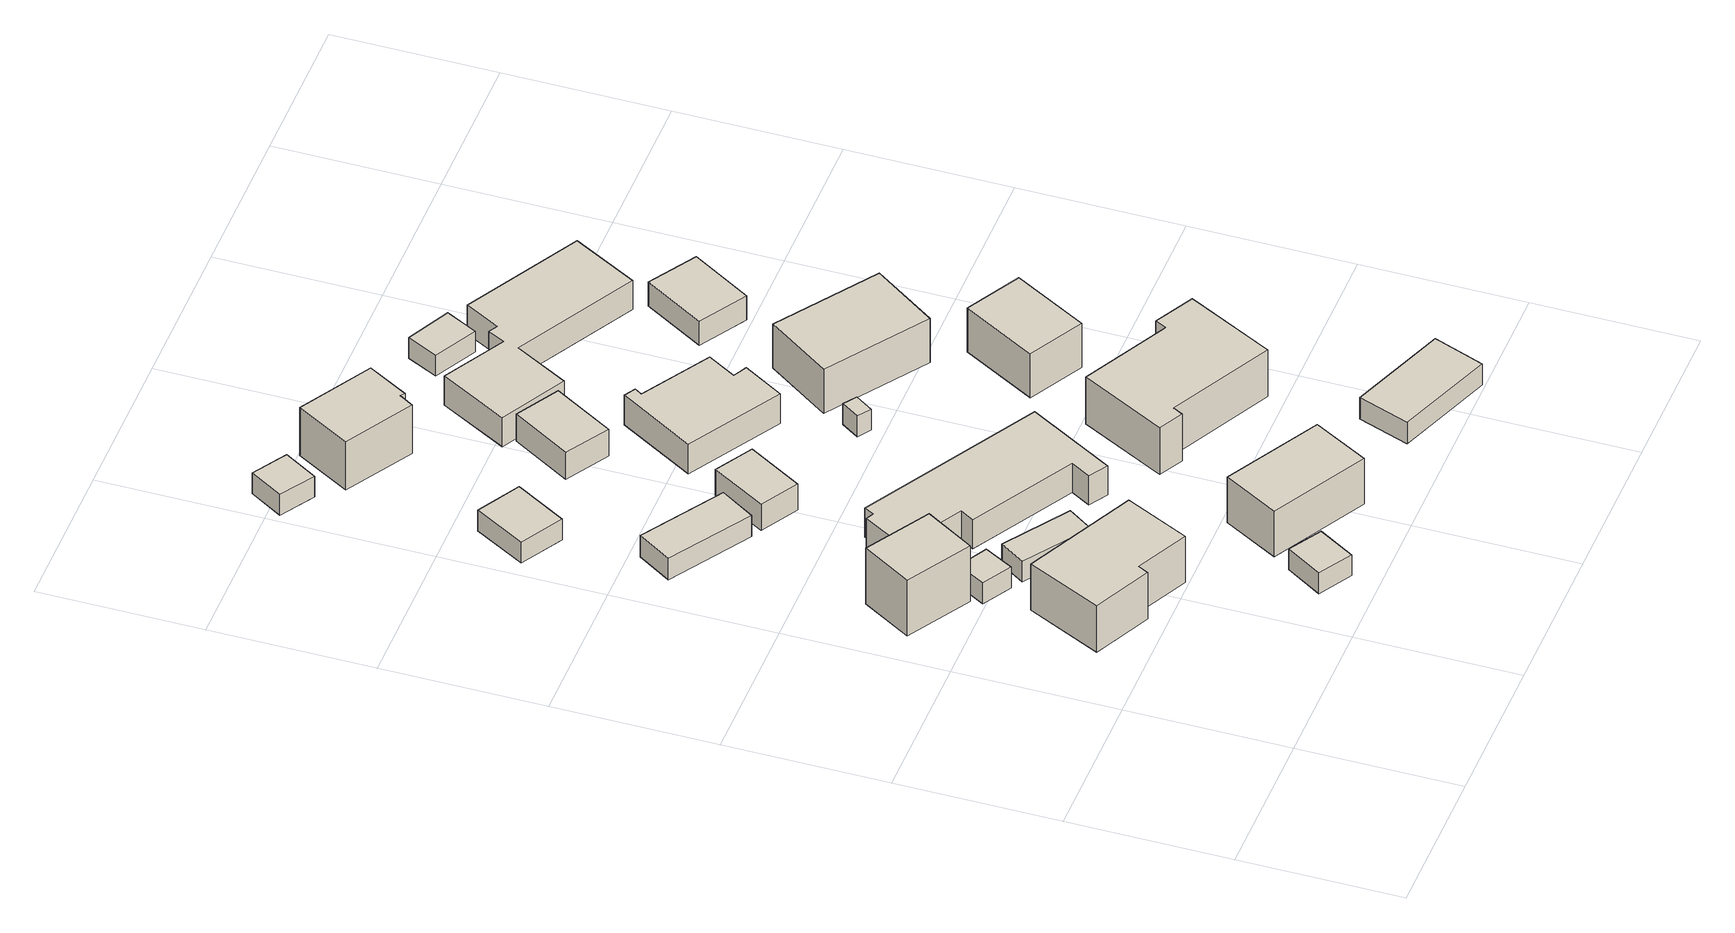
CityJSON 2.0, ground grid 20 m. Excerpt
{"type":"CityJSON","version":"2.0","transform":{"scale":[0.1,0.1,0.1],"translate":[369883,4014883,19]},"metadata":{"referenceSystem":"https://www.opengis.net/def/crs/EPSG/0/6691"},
"CityObjects":{
"building1":{"type":"Building","attributes":{"枝番":1,"利根川水系渡良瀬川洪水浸水想定区域（計画規模）.規模":"L1","利根川水系渡良瀬川洪水浸水想定区域（計画規模）.浸水ランク":"3","利根川水系渡良瀬川洪水浸水想定区域（計画規模）.浸水深":3.63,"利根川水系渡良瀬川洪水浸水想定区域（計画規模）.継続時間":9.3,"利根川水系渡良瀬川洪水浸水想定区域（想定最大規模）.規模":"L2","利根川水系渡良瀬川洪水浸水想定区域（想定最大規模）.浸水ランク":"3","利根川水系渡良瀬川洪水浸水想定区域（想定最大規模）.浸水深":4.09,"利根川水系渡良瀬川洪水浸水想定区域（想定最大規模）.継続時間":24.4,"利根川水系矢場川洪水浸水想定区域（想定最大規模）.規模":"L2","利根川水系矢場川洪水浸水想定区域（想定最大規模）.浸水ランク":"2","利根川水系矢場川洪水浸水想定区域（想定最大規模）.浸水深":0.78,"利根川水系矢場川洪水浸水想定区域（想定最大規模）.継続時間":10.2,"利根川水系多々良川洪水浸水想定区域（計画規模）.規模":"L1","利根川水系多々良川洪水浸水想定区域（計画規模）.浸水ランク":"1","利根川水系多々良川洪水浸水想定区域（計画規模）.浸水深":0.12,"利根川水系多々良川洪水浸水想定区域（想定最大規模）.規模":"L2","利根川水系多々良川洪水浸水想定区域（想定最大規模）.浸水ランク":"2","利根川水系多々良川洪水浸水想定区域（想定最大規模）.浸水深":0.58,"利根川水系多々良川洪水浸水想定区域（想定最大規模）.継続時間":5.9,"利根川水系利根川洪水浸水想定区域（想定最大規模）.規模":"L2","利根川水系利根川洪水浸水想定区域（想定最大規模）.浸水ランク":"2","利根川水系利根川洪水浸水想定区域（想定最大規模）.浸水深":1.44,"usage":"411","measuredHeight":9.1,"BuildingDetails.prefecture":"10","BuildingDetails.city":"10207","BuildingDetails.surveyYear":2016},"geometry":[{"type":"Solid","lod":"1","boundaries":[[[[0,1,2,3]],[[2,4,5,3]],[[1,6,4,2]],[[0,7,6,1]],[[3,5,7,0]],[[4,6,7,5]]]]}]},
"building2":{"type":"Building","attributes":{"枝番":1,"利根川水系渡良瀬川洪水浸水想定区域（計画規模）.規模":"L1","利根川水系渡良瀬川洪水浸水想定区域（計画規模）.浸水ランク":"3","利根川水系渡良瀬川洪水浸水想定区域（計画規模）.浸水深":3.08,"利根川水系渡良瀬川洪水浸水想定区域（計画規模）.継続時間":9.1,"利根川水系渡良瀬川洪水浸水想定区域（想定最大規模）.規模":"L2","利根川水系渡良瀬川洪水浸水想定区域（想定最大規模）.浸水ランク":"3","利根川水系渡良瀬川洪水浸水想定区域（想定最大規模）.浸水深":3.62,"利根川水系渡良瀬川洪水浸水想定区域（想定最大規模）.継続時間":23.1,"利根川水系矢場川洪水浸水想定区域（想定最大規模）.規模":"L2","利根川水系矢場川洪水浸水想定区域（想定最大規模）.浸水ランク":"1","利根川水系矢場川洪水浸水想定区域（想定最大規模）.浸水深":0.48,"利根川水系矢場川洪水浸水想定区域（想定最大規模）.継続時間":9,"利根川水系多々良川洪水浸水想定区域（計画規模）.規模":"L1","利根川水系多々良川洪水浸水想定区域（計画規模）.浸水ランク":"1","利根川水系多々良川洪水浸水想定区域（計画規模）.浸水深":0.02,"利根川水系多々良川洪水浸水想定区域（想定最大規模）.規模":"L2","利根川水系多々良川洪水浸水想定区域（想定最大規模）.浸水ランク":"1","利根川水系多々良川洪水浸水想定区域（想定最大規模）.浸水深":0.28,"利根川水系多々良川洪水浸水想定区域（想定最大規模）.継続時間":3.7,"利根川水系利根川洪水浸水想定区域（想定最大規模）.規模":"L2","利根川水系利根川洪水浸水想定区域（想定最大規模）.浸水ランク":"2","利根川水系利根川洪水浸水想定区域（想定最大規模）.浸水深":1.14,"usage":"411","measuredHeight":10,"BuildingDetails.prefecture":"10","BuildingDetails.city":"10207","BuildingDetails.surveyYear":2016},"geometry":[{"type":"Solid","lod":"1","boundaries":[[[[8,9,10,11,12,13]],[[12,14,15,13]],[[11,16,14,12]],[[10,17,16,11]],[[9,18,17,10]],[[8,19,18,9]],[[13,15,19,8]],[[14,16,17,18,19,15]]]]}]},
"building3":{"type":"Building","attributes":{"枝番":1,"利根川水系渡良瀬川洪水浸水想定区域（計画規模）.規模":"L1","利根川水系渡良瀬川洪水浸水想定区域（計画規模）.浸水ランク":"3","利根川水系渡良瀬川洪水浸水想定区域（計画規模）.浸水深":3.3,"利根川水系渡良瀬川洪水浸水想定区域（計画規模）.継続時間":9.3,"利根川水系渡良瀬川洪水浸水想定区域（想定最大規模）.規模":"L2","利根川水系渡良瀬川洪水浸水想定区域（想定最大規模）.浸水ランク":"3","利根川水系渡良瀬川洪水浸水想定区域（想定最大規模）.浸水深":3.8,"利根川水系渡良瀬川洪水浸水想定区域（想定最大規模）.継続時間":24.4,"利根川水系矢場川洪水浸水想定区域（想定最大規模）.規模":"L2","利根川水系矢場川洪水浸水想定区域（想定最大規模）.浸水ランク":"2","利根川水系矢場川洪水浸水想定区域（想定最大規模）.浸水深":0.57,"利根川水系矢場川洪水浸水想定区域（想定最大規模）.継続時間":10.2,"利根川水系多々良川洪水浸水想定区域（計画規模）.規模":"L1","利根川水系多々良川洪水浸水想定区域（計画規模）.浸水ランク":"1","利根川水系多々良川洪水浸水想定区域（計画規模）.浸水深":0.22,"利根川水系多々良川洪水浸水想定区域（想定最大規模）.規模":"L2","利根川水系多々良川洪水浸水想定区域（想定最大規模）.浸水ランク":"1","利根川水系多々良川洪水浸水想定区域（想定最大規模）.浸水深":0.39,"利根川水系多々良川洪水浸水想定区域（想定最大規模）.継続時間":5.9,"利根川水系利根川洪水浸水想定区域（想定最大規模）.規模":"L2","利根川水系利根川洪水浸水想定区域（想定最大規模）.浸水ランク":"2","利根川水系利根川洪水浸水想定区域（想定最大規模）.浸水深":1.34,"usage":"411","BuildingDetails.prefecture":"10","BuildingDetails.city":"10207","BuildingDetails.surveyYear":2016},"geometry":[{"type":"Solid","lod":"1","boundaries":[[[[20,21,22,23]],[[22,24,25,23]],[[21,26,24,22]],[[20,27,26,21]],[[23,25,27,20]],[[24,26,27,25]]]]}]},
"building4":{"type":"Building","attributes":{"枝番":1,"利根川水系渡良瀬川洪水浸水想定区域（計画規模）.規模":"L1","利根川水系渡良瀬川洪水浸水想定区域（計画規模）.浸水ランク":"2","利根川水系渡良瀬川洪水浸水想定区域（計画規模）.浸水深":2.44,"利根川水系渡良瀬川洪水浸水想定区域（計画規模）.継続時間":10,"利根川水系渡良瀬川洪水浸水想定区域（想定最大規模）.規模":"L2","利根川水系渡良瀬川洪水浸水想定区域（想定最大規模）.浸水ランク":"3","利根川水系渡良瀬川洪水浸水想定区域（想定最大規模）.浸水深":3.42,"利根川水系渡良瀬川洪水浸水想定区域（想定最大規模）.継続時間":28.4,"利根川水系矢場川洪水浸水想定区域（想定最大規模）.規模":"L2","利根川水系矢場川洪水浸水想定区域（想定最大規模）.浸水ランク":"2","利根川水系矢場川洪水浸水想定区域（想定最大規模）.浸水深":0.88,"利根川水系矢場川洪水浸水想定区域（想定最大規模）.継続時間":12.5,"利根川水系多々良川洪水浸水想定区域（計画規模）.規模":"L1","利根川水系多々良川洪水浸水想定区域（計画規模）.浸水ランク":"1","利根川水系多々良川洪水浸水想定区域（計画規模）.浸水深":0.22,"利根川水系多々良川洪水浸水想定区域（想定最大規模）.規模":"L2","利根川水系多々良川洪水浸水想定区域（想定最大規模）.浸水ランク":"2","利根川水系多々良川洪水浸水想定区域（想定最大規模）.浸水深":0.69,"利根川水系多々良川洪水浸水想定区域（想定最大規模）.継続時間":9.5,"利根川水系利根川洪水浸水想定区域（想定最大規模）.規模":"L2","利根川水系利根川洪水浸水想定区域（想定最大規模）.浸水ランク":"2","利根川水系利根川洪水浸水想定区域（想定最大規模）.浸水深":1.54,"measuredHeight":3.1,"BuildingDetails.prefecture":"10","BuildingDetails.city":"10207"},"geometry":[{"type":"Solid","lod":"1","boundaries":[[[[28,29,30,31]],[[30,32,33,31]],[[29,34,32,30]],[[28,35,34,29]],[[31,33,35,28]],[[32,34,35,33]]]]}]},
"building5":{"type":"Building","attributes":{"枝番":1,"利根川水系渡良瀬川洪水浸水想定区域（計画規模）.規模":"L1","利根川水系渡良瀬川洪水浸水想定区域（計画規模）.浸水ランク":"3","利根川水系渡良瀬川洪水浸水想定区域（計画規模）.浸水深":3.54,"利根川水系渡良瀬川洪水浸水想定区域（計画規模）.継続時間":10.1,"利根川水系渡良瀬川洪水浸水想定区域（想定最大規模）.規模":"L2","利根川水系渡良瀬川洪水浸水想定区域（想定最大規模）.浸水ランク":"3","利根川水系渡良瀬川洪水浸水想定区域（想定最大規模）.浸水深":4.05,"利根川水系渡良瀬川洪水浸水想定区域（想定最大規模）.継続時間":28.6,"利根川水系矢場川洪水浸水想定区域（想定最大規模）.規模":"L2","利根川水系矢場川洪水浸水想定区域（想定最大規模）.浸水ランク":"2","利根川水系矢場川洪水浸水想定区域（想定最大規模）.浸水深":0.88,"利根川水系矢場川洪水浸水想定区域（想定最大規模）.継続時間":12.7,"利根川水系多々良川洪水浸水想定区域（計画規模）.規模":"L1","利根川水系多々良川洪水浸水想定区域（計画規模）.浸水ランク":"1","利根川水系多々良川洪水浸水想定区域（計画規模）.浸水深":0.22,"利根川水系多々良川洪水浸水想定区域（想定最大規模）.規模":"L2","利根川水系多々良川洪水浸水想定区域（想定最大規模）.浸水ランク":"2","利根川水系多々良川洪水浸水想定区域（想定最大規模）.浸水深":0.69,"利根川水系多々良川洪水浸水想定区域（想定最大規模）.継続時間":9.7,"利根川水系利根川洪水浸水想定区域（想定最大規模）.規模":"L2","利根川水系利根川洪水浸水想定区域（想定最大規模）.浸水ランク":"2","利根川水系利根川洪水浸水想定区域（想定最大規模）.浸水深":1.54,"usage":"411","BuildingDetails.prefecture":"10","BuildingDetails.city":"10207","BuildingDetails.surveyYear":2016},"geometry":[{"type":"Solid","lod":"1","boundaries":[[[[36,37,38,39]],[[38,40,41,39]],[[37,42,40,38]],[[36,43,42,37]],[[39,41,43,36]],[[40,42,43,41]]]]}]},
"building6":{"type":"Building","attributes":{"枝番":1,"利根川水系渡良瀬川洪水浸水想定区域（計画規模）.規模":"L1","利根川水系渡良瀬川洪水浸水想定区域（計画規模）.浸水ランク":"3","利根川水系渡良瀬川洪水浸水想定区域（計画規模）.浸水深":4.37,"利根川水系渡良瀬川洪水浸水想定区域（計画規模）.継続時間":9.3,"利根川水系渡良瀬川洪水浸水想定区域（想定最大規模）.規模":"L2","利根川水系渡良瀬川洪水浸水想定区域（想定最大規模）.浸水ランク":"3","利根川水系渡良瀬川洪水浸水想定区域（想定最大規模）.浸水深":4.75,"利根川水系渡良瀬川洪水浸水想定区域（想定最大規模）.継続時間":24.4,"利根川水系矢場川洪水浸水想定区域（想定最大規模）.規模":"L2","利根川水系矢場川洪水浸水想定区域（想定最大規模）.浸水ランク":"2","利根川水系矢場川洪水浸水想定区域（想定最大規模）.浸水深":1.17,"利根川水系矢場川洪水浸水想定区域（想定最大規模）.継続時間":10.2,"利根川水系多々良川洪水浸水想定区域（計画規模）.規模":"L1","利根川水系多々良川洪水浸水想定区域（計画規模）.浸水ランク":"2","利根川水系多々良川洪水浸水想定区域（計画規模）.浸水深":0.52,"利根川水系多々良川洪水浸水想定区域（想定最大規模）.規模":"L2","利根川水系多々良川洪水浸水想定区域（想定最大規模）.浸水ランク":"2","利根川水系多々良川洪水浸水想定区域（想定最大規模）.浸水深":0.99,"利根川水系多々良川洪水浸水想定区域（想定最大規模）.継続時間":5.9,"利根川水系利根川洪水浸水想定区域（想定最大規模）.規模":"L2","利根川水系利根川洪水浸水想定区域（想定最大規模）.浸水ランク":"2","利根川水系利根川洪水浸水想定区域（想定最大規模）.浸水深":1.64,"usage":"411","measuredHeight":3.4,"BuildingDetails.prefecture":"10","BuildingDetails.city":"10207","BuildingDetails.surveyYear":2016},"geometry":[{"type":"Solid","lod":"1","boundaries":[[[[44,45,46,47]],[[46,48,49,47]],[[45,50,48,46]],[[44,51,50,45]],[[47,49,51,44]],[[48,50,51,49]]]]}]},
"building7":{"type":"Building","attributes":{"枝番":1,"利根川水系渡良瀬川洪水浸水想定区域（計画規模）.規模":"L1","利根川水系渡良瀬川洪水浸水想定区域（計画規模）.浸水ランク":"3","利根川水系渡良瀬川洪水浸水想定区域（計画規模）.浸水深":4.63,"利根川水系渡良瀬川洪水浸水想定区域（計画規模）.継続時間":10.3,"利根川水系渡良瀬川洪水浸水想定区域（想定最大規模）.規模":"L2","利根川水系渡良瀬川洪水浸水想定区域（想定最大規模）.浸水ランク":"3","利根川水系渡良瀬川洪水浸水想定区域（想定最大規模）.浸水深":4.94,"利根川水系渡良瀬川洪水浸水想定区域（想定最大規模）.継続時間":29.2,"利根川水系矢場川洪水浸水想定区域（想定最大規模）.規模":"L2","利根川水系矢場川洪水浸水想定区域（想定最大規模）.浸水ランク":"2","利根川水系矢場川洪水浸水想定区域（想定最大規模）.浸水深":1.08,"利根川水系矢場川洪水浸水想定区域（想定最大規模）.継続時間":13,"利根川水系多々良川洪水浸水想定区域（計画規模）.規模":"L1","利根川水系多々良川洪水浸水想定区域（計画規模）.浸水ランク":"1","利根川水系多々良川洪水浸水想定区域（計画規模）.浸水深":0.42,"利根川水系多々良川洪水浸水想定区域（想定最大規模）.規模":"L2","利根川水系多々良川洪水浸水想定区域（想定最大規模）.浸水ランク":"2","利根川水系多々良川洪水浸水想定区域（想定最大規模）.浸水深":0.89,"利根川水系多々良川洪水浸水想定区域（想定最大規模）.継続時間":10.2,"利根川水系利根川洪水浸水想定区域（想定最大規模）.規模":"L2","利根川水系利根川洪水浸水想定区域（想定最大規模）.浸水ランク":"2","利根川水系利根川洪水浸水想定区域（想定最大規模）.浸水深":1.54,"usage":"411","measuredHeight":3.4,"BuildingDetails.prefecture":"10","BuildingDetails.city":"10207","BuildingDetails.surveyYear":2016},"geometry":[{"type":"Solid","lod":"1","boundaries":[[[[52,53,54,55]],[[54,56,57,55]],[[53,58,56,54]],[[52,59,58,53]],[[55,57,59,52]],[[56,58,59,57]]]]}]},
"building8":{"type":"Building","attributes":{"枝番":1,"利根川水系渡良瀬川洪水浸水想定区域（計画規模）.規模":"L1","利根川水系渡良瀬川洪水浸水想定区域（計画規模）.浸水ランク":"3","利根川水系渡良瀬川洪水浸水想定区域（計画規模）.浸水深":3.23,"利根川水系渡良瀬川洪水浸水想定区域（計画規模）.継続時間":9.7,"利根川水系渡良瀬川洪水浸水想定区域（想定最大規模）.規模":"L2","利根川水系渡良瀬川洪水浸水想定区域（想定最大規模）.浸水ランク":"3","利根川水系渡良瀬川洪水浸水想定区域（想定最大規模）.浸水深":3.79,"利根川水系渡良瀬川洪水浸水想定区域（想定最大規模）.継続時間":26.9,"利根川水系矢場川洪水浸水想定区域（想定最大規模）.規模":"L2","利根川水系矢場川洪水浸水想定区域（想定最大規模）.継続時間":11.6,"利根川水系多々良川洪水浸水想定区域（計画規模）.規模":"L1","利根川水系多々良川洪水浸水想定区域（想定最大規模）.規模":"L2","利根川水系多々良川洪水浸水想定区域（想定最大規模）.継続時間":8.1,"利根川水系利根川洪水浸水想定区域（想定最大規模）.規模":"L2","利根川水系利根川洪水浸水想定区域（想定最大規模）.浸水ランク":"2","利根川水系利根川洪水浸水想定区域（想定最大規模）.浸水深":1.14,"BuildingDetails.prefecture":"10","BuildingDetails.city":"10207"},"geometry":[{"type":"Solid","lod":"1","boundaries":[[[[60,61,62,63]],[[62,64,65,63]],[[61,66,64,62]],[[60,67,66,61]],[[63,65,67,60]],[[64,66,67,65]]]]}]},
"building9":{"type":"Building","attributes":{"枝番":1,"利根川水系渡良瀬川洪水浸水想定区域（計画規模）.規模":"L1","利根川水系渡良瀬川洪水浸水想定区域（計画規模）.浸水ランク":"3","利根川水系渡良瀬川洪水浸水想定区域（計画規模）.浸水深":4,"利根川水系渡良瀬川洪水浸水想定区域（計画規模）.継続時間":10.1,"利根川水系渡良瀬川洪水浸水想定区域（想定最大規模）.規模":"L2","利根川水系渡良瀬川洪水浸水想定区域（想定最大規模）.浸水ランク":"3","利根川水系渡良瀬川洪水浸水想定区域（想定最大規模）.浸水深":4.45,"利根川水系渡良瀬川洪水浸水想定区域（想定最大規模）.継続時間":28.6,"利根川水系矢場川洪水浸水想定区域（想定最大規模）.規模":"L2","利根川水系矢場川洪水浸水想定区域（想定最大規模）.浸水ランク":"2","利根川水系矢場川洪水浸水想定区域（想定最大規模）.浸水深":1.08,"利根川水系矢場川洪水浸水想定区域（想定最大規模）.継続時間":12.7,"利根川水系多々良川洪水浸水想定区域（計画規模）.規模":"L1","利根川水系多々良川洪水浸水想定区域（計画規模）.浸水ランク":"1","利根川水系多々良川洪水浸水想定区域（計画規模）.浸水深":0.42,"利根川水系多々良川洪水浸水想定区域（想定最大規模）.規模":"L2","利根川水系多々良川洪水浸水想定区域（想定最大規模）.浸水ランク":"2","利根川水系多々良川洪水浸水想定区域（想定最大規模）.浸水深":0.89,"利根川水系多々良川洪水浸水想定区域（想定最大規模）.継続時間":9.7,"利根川水系利根川洪水浸水想定区域（想定最大規模）.規模":"L2","利根川水系利根川洪水浸水想定区域（想定最大規模）.浸水ランク":"2","利根川水系利根川洪水浸水想定区域（想定最大規模）.浸水深":1.74,"usage":"411","measuredHeight":7.4,"BuildingDetails.prefecture":"10","BuildingDetails.city":"10207","BuildingDetails.surveyYear":2016},"geometry":[{"type":"Solid","lod":"1","boundaries":[[[[68,69,70,71,72,73,74,75,76,77]],[[76,78,79,77]],[[75,80,78,76]],[[74,81,80,75]],[[73,82,81,74]],[[72,83,82,73]],[[71,84,83,72]],[[70,85,84,71]],[[69,86,85,70]],[[68,87,86,69]],[[77,79,87,68]],[[78,80,81,82,83,84,85,86,87,79]]]]}]},
"building10":{"type":"Building","attributes":{"枝番":1,"利根川水系渡良瀬川洪水浸水想定区域（計画規模）.規模":"L1","利根川水系渡良瀬川洪水浸水想定区域（計画規模）.浸水ランク":"3","利根川水系渡良瀬川洪水浸水想定区域（計画規模）.浸水深":4,"利根川水系渡良瀬川洪水浸水想定区域（計画規模）.継続時間":10.1,"利根川水系渡良瀬川洪水浸水想定区域（想定最大規模）.規模":"L2","利根川水系渡良瀬川洪水浸水想定区域（想定最大規模）.浸水ランク":"3","利根川水系渡良瀬川洪水浸水想定区域（想定最大規模）.浸水深":4.42,"利根川水系渡良瀬川洪水浸水想定区域（想定最大規模）.継続時間":28.6,"利根川水系矢場川洪水浸水想定区域（想定最大規模）.規模":"L2","利根川水系矢場川洪水浸水想定区域（想定最大規模）.浸水ランク":"2","利根川水系矢場川洪水浸水想定区域（想定最大規模）.浸水深":0.98,"利根川水系矢場川洪水浸水想定区域（想定最大規模）.継続時間":12.7,"利根川水系多々良川洪水浸水想定区域（計画規模）.規模":"L1","利根川水系多々良川洪水浸水想定区域（計画規模）.浸水ランク":"1","利根川水系多々良川洪水浸水想定区域（計画規模）.浸水深":0.32,"利根川水系多々良川洪水浸水想定区域（想定最大規模）.規模":"L2","利根川水系多々良川洪水浸水想定区域（想定最大規模）.浸水ランク":"2","利根川水系多々良川洪水浸水想定区域（想定最大規模）.浸水深":0.79,"利根川水系多々良川洪水浸水想定区域（想定最大規模）.継続時間":9.7,"利根川水系利根川洪水浸水想定区域（想定最大規模）.規模":"L2","利根川水系利根川洪水浸水想定区域（想定最大規模）.浸水ランク":"2","利根川水系利根川洪水浸水想定区域（想定最大規模）.浸水深":1.44,"usage":"411","measuredHeight":3.9,"BuildingDetails.prefecture":"10","BuildingDetails.city":"10207","BuildingDetails.surveyYear":2016},"geometry":[{"type":"Solid","lod":"1","boundaries":[[[[88,89,90,91]],[[90,92,93,91]],[[89,94,92,90]],[[88,95,94,89]],[[91,93,95,88]],[[92,94,95,93]]]]}]},
"building11":{"type":"Building","attributes":{"枝番":1,"利根川水系渡良瀬川洪水浸水想定区域（計画規模）.規模":"L1","利根川水系渡良瀬川洪水浸水想定区域（計画規模）.浸水ランク":"2","利根川水系渡良瀬川洪水浸水想定区域（計画規模）.浸水深":2.33,"利根川水系渡良瀬川洪水浸水想定区域（計画規模）.継続時間":9.1,"利根川水系渡良瀬川洪水浸水想定区域（想定最大規模）.規模":"L2","利根川水系渡良瀬川洪水浸水想定区域（想定最大規模）.浸水ランク":"3","利根川水系渡良瀬川洪水浸水想定区域（想定最大規模）.浸水深":3.31,"利根川水系渡良瀬川洪水浸水想定区域（想定最大規模）.継続時間":23.1,"利根川水系矢場川洪水浸水想定区域（想定最大規模）.規模":"L2","利根川水系矢場川洪水浸水想定区域（想定最大規模）.浸水ランク":"2","利根川水系矢場川洪水浸水想定区域（想定最大規模）.浸水深":0.78,"利根川水系矢場川洪水浸水想定区域（想定最大規模）.継続時間":9,"利根川水系多々良川洪水浸水想定区域（計画規模）.規模":"L1","利根川水系多々良川洪水浸水想定区域（計画規模）.浸水ランク":"1","利根川水系多々良川洪水浸水想定区域（計画規模）.浸水深":0.12,"利根川水系多々良川洪水浸水想定区域（想定最大規模）.規模":"L2","利根川水系多々良川洪水浸水想定区域（想定最大規模）.浸水ランク":"2","利根川水系多々良川洪水浸水想定区域（想定最大規模）.浸水深":0.58,"利根川水系多々良川洪水浸水想定区域（想定最大規模）.継続時間":3.7,"利根川水系利根川洪水浸水想定区域（想定最大規模）.規模":"L2","利根川水系利根川洪水浸水想定区域（想定最大規模）.浸水ランク":"2","利根川水系利根川洪水浸水想定区域（想定最大規模）.浸水深":1.24,"usage":"411","measuredHeight":7.9,"BuildingDetails.prefecture":"10","BuildingDetails.city":"10207","BuildingDetails.surveyYear":2016},"geometry":[{"type":"Solid","lod":"1","boundaries":[[[[96,97,98,99]],[[98,100,101,99]],[[97,102,100,98]],[[96,103,102,97]],[[99,101,103,96]],[[100,102,103,101]]]]}]},
"building12":{"type":"Building","attributes":{"枝番":1,"利根川水系渡良瀬川洪水浸水想定区域（計画規模）.規模":"L1","利根川水系渡良瀬川洪水浸水想定区域（計画規模）.浸水ランク":"3","利根川水系渡良瀬川洪水浸水想定区域（計画規模）.浸水深":4.67,"利根川水系渡良瀬川洪水浸水想定区域（計画規模）.継続時間":9.7,"利根川水系渡良瀬川洪水浸水想定区域（想定最大規模）.規模":"L2","利根川水系渡良瀬川洪水浸水想定区域（想定最大規模）.浸水ランク":"3","利根川水系渡良瀬川洪水浸水想定区域（想定最大規模）.浸水深":4.92,"利根川水系渡良瀬川洪水浸水想定区域（想定最大規模）.継続時間":26.9,"利根川水系矢場川洪水浸水想定区域（想定最大規模）.規模":"L2","利根川水系矢場川洪水浸水想定区域（想定最大規模）.浸水ランク":"2","利根川水系矢場川洪水浸水想定区域（想定最大規模）.浸水深":0.78,"利根川水系矢場川洪水浸水想定区域（想定最大規模）.継続時間":11.6,"利根川水系多々良川洪水浸水想定区域（計画規模）.規模":"L1","利根川水系多々良川洪水浸水想定区域（計画規模）.浸水ランク":"1","利根川水系多々良川洪水浸水想定区域（計画規模）.浸水深":0.12,"利根川水系多々良川洪水浸水想定区域（想定最大規模）.規模":"L2","利根川水系多々良川洪水浸水想定区域（想定最大規模）.浸水ランク":"2","利根川水系多々良川洪水浸水想定区域（想定最大規模）.浸水深":0.58,"利根川水系多々良川洪水浸水想定区域（想定最大規模）.継続時間":8.1,"利根川水系利根川洪水浸水想定区域（想定最大規模）.規模":"L2","利根川水系利根川洪水浸水想定区域（想定最大規模）.浸水ランク":"2","利根川水系利根川洪水浸水想定区域（想定最大規模）.浸水深":1.24,"usage":"411","measuredHeight":8.6,"BuildingDetails.prefecture":"10","BuildingDetails.city":"10207","BuildingDetails.surveyYear":2016},"geometry":[{"type":"Solid","lod":"1","boundaries":[[[[104,105,106,107,108,109]],[[108,110,111,109]],[[107,112,110,108]],[[106,113,112,107]],[[105,114,113,106]],[[104,115,114,105]],[[109,111,115,104]],[[110,112,113,114,115,111]]]]}]},
"building13":{"type":"Building","attributes":{"枝番":1,"利根川水系渡良瀬川洪水浸水想定区域（計画規模）.規模":"L1","利根川水系渡良瀬川洪水浸水想定区域（計画規模）.浸水ランク":"3","利根川水系渡良瀬川洪水浸水想定区域（計画規模）.浸水深":4.3,"利根川水系渡良瀬川洪水浸水想定区域（計画規模）.継続時間":9.7,"利根川水系渡良瀬川洪水浸水想定区域（想定最大規模）.規模":"L2","利根川水系渡良瀬川洪水浸水想定区域（想定最大規模）.浸水ランク":"3","利根川水系渡良瀬川洪水浸水想定区域（想定最大規模）.浸水深":4.62,"利根川水系渡良瀬川洪水浸水想定区域（想定最大規模）.継続時間":27.1,"利根川水系矢場川洪水浸水想定区域（想定最大規模）.規模":"L2","利根川水系矢場川洪水浸水想定区域（想定最大規模）.浸水ランク":"2","利根川水系矢場川洪水浸水想定区域（想定最大規模）.浸水深":0.78,"利根川水系矢場川洪水浸水想定区域（想定最大規模）.継続時間":11.7,"利根川水系多々良川洪水浸水想定区域（計画規模）.規模":"L1","利根川水系多々良川洪水浸水想定区域（計画規模）.浸水ランク":"1","利根川水系多々良川洪水浸水想定区域（計画規模）.浸水深":0.12,"利根川水系多々良川洪水浸水想定区域（想定最大規模）.規模":"L2","利根川水系多々良川洪水浸水想定区域（想定最大規模）.浸水ランク":"2","利根川水系多々良川洪水浸水想定区域（想定最大規模）.浸水深":0.58,"利根川水系多々良川洪水浸水想定区域（想定最大規模）.継続時間":8.3,"利根川水系利根川洪水浸水想定区域（想定最大規模）.規模":"L2","利根川水系利根川洪水浸水想定区域（想定最大規模）.浸水ランク":"2","利根川水系利根川洪水浸水想定区域（想定最大規模）.浸水深":1.24,"measuredHeight":4.3,"BuildingDetails.prefecture":"10","BuildingDetails.city":"10207"},"geometry":[{"type":"Solid","lod":"1","boundaries":[[[[116,117,118,119]],[[118,120,121,119]],[[117,122,120,118]],[[116,123,122,117]],[[119,121,123,116]],[[120,122,123,121]]]]}]},
"building14":{"type":"Building","attributes":{"枝番":1,"利根川水系渡良瀬川洪水浸水想定区域（計画規模）.規模":"L1","利根川水系渡良瀬川洪水浸水想定区域（計画規模）.浸水ランク":"3","利根川水系渡良瀬川洪水浸水想定区域（計画規模）.浸水深":4.42,"利根川水系渡良瀬川洪水浸水想定区域（計画規模）.継続時間":9.7,"利根川水系渡良瀬川洪水浸水想定区域（想定最大規模）.規模":"L2","利根川水系渡良瀬川洪水浸水想定区域（想定最大規模）.浸水ランク":"3","利根川水系渡良瀬川洪水浸水想定区域（想定最大規模）.浸水深":4.73,"利根川水系渡良瀬川洪水浸水想定区域（想定最大規模）.継続時間":27.1,"利根川水系矢場川洪水浸水想定区域（想定最大規模）.規模":"L2","利根川水系矢場川洪水浸水想定区域（想定最大規模）.浸水ランク":"2","利根川水系矢場川洪水浸水想定区域（想定最大規模）.浸水深":0.78,"利根川水系矢場川洪水浸水想定区域（想定最大規模）.継続時間":11.7,"利根川水系多々良川洪水浸水想定区域（計画規模）.規模":"L1","利根川水系多々良川洪水浸水想定区域（計画規模）.浸水ランク":"1","利根川水系多々良川洪水浸水想定区域（計画規模）.浸水深":0.12,"利根川水系多々良川洪水浸水想定区域（想定最大規模）.規模":"L2","利根川水系多々良川洪水浸水想定区域（想定最大規模）.浸水ランク":"2","利根川水系多々良川洪水浸水想定区域（想定最大規模）.浸水深":0.58,"利根川水系多々良川洪水浸水想定区域（想定最大規模）.継続時間":8.3,"利根川水系利根川洪水浸水想定区域（想定最大規模）.規模":"L2","利根川水系利根川洪水浸水想定区域（想定最大規模）.浸水ランク":"2","利根川水系利根川洪水浸水想定区域（想定最大規模）.浸水深":1.24,"usage":"411","measuredHeight":7.7,"BuildingDetails.prefecture":"10","BuildingDetails.city":"10207","BuildingDetails.surveyYear":2016},"geometry":[{"type":"Solid","lod":"1","boundaries":[[[[124,125,126,127,128,129,130,131]],[[130,132,133,131]],[[129,134,132,130]],[[128,135,134,129]],[[127,136,135,128]],[[126,137,136,127]],[[125,138,137,126]],[[124,139,138,125]],[[131,133,139,124]],[[132,134,135,136,137,138,139,133]]]]}]},
"building15":{"type":"Building","attributes":{"枝番":1,"利根川水系渡良瀬川洪水浸水想定区域（計画規模）.規模":"L1","利根川水系渡良瀬川洪水浸水想定区域（計画規模）.浸水ランク":"3","利根川水系渡良瀬川洪水浸水想定区域（計画規模）.浸水深":4.57,"利根川水系渡良瀬川洪水浸水想定区域（計画規模）.継続時間":10.1,"利根川水系渡良瀬川洪水浸水想定区域（想定最大規模）.規模":"L2","利根川水系渡良瀬川洪水浸水想定区域（想定最大規模）.浸水ランク":"3","利根川水系渡良瀬川洪水浸水想定区域（想定最大規模）.浸水深":4.9,"利根川水系渡良瀬川洪水浸水想定区域（想定最大規模）.継続時間":28.6,"利根川水系矢場川洪水浸水想定区域（想定最大規模）.規模":"L2","利根川水系矢場川洪水浸水想定区域（想定最大規模）.浸水ランク":"2","利根川水系矢場川洪水浸水想定区域（想定最大規模）.浸水深":1.17,"利根川水系矢場川洪水浸水想定区域（想定最大規模）.継続時間":12.7,"利根川水系多々良川洪水浸水想定区域（計画規模）.規模":"L1","利根川水系多々良川洪水浸水想定区域（計画規模）.浸水ランク":"2","利根川水系多々良川洪水浸水想定区域（計画規模）.浸水深":0.52,"利根川水系多々良川洪水浸水想定区域（想定最大規模）.規模":"L2","利根川水系多々良川洪水浸水想定区域（想定最大規模）.浸水ランク":"2","利根川水系多々良川洪水浸水想定区域（想定最大規模）.浸水深":0.99,"利根川水系多々良川洪水浸水想定区域（想定最大規模）.継続時間":9.7,"利根川水系利根川洪水浸水想定区域（想定最大規模）.規模":"L2","利根川水系利根川洪水浸水想定区域（想定最大規模）.浸水ランク":"2","利根川水系利根川洪水浸水想定区域（想定最大規模）.浸水深":1.64,"BuildingDetails.prefecture":"10","BuildingDetails.city":"10207"},"geometry":[{"type":"Solid","lod":"1","boundaries":[[[[140,141,142,143]],[[142,144,145,143]],[[141,146,144,142]],[[140,147,146,141]],[[143,145,147,140]],[[144,146,147,145]]]]}]},
"building16":{"type":"Building","attributes":{"枝番":1,"利根川水系渡良瀬川洪水浸水想定区域（計画規模）.規模":"L1","利根川水系渡良瀬川洪水浸水想定区域（計画規模）.浸水ランク":"3","利根川水系渡良瀬川洪水浸水想定区域（計画規模）.浸水深":3.42,"利根川水系渡良瀬川洪水浸水想定区域（計画規模）.継続時間":12.6,"利根川水系渡良瀬川洪水浸水想定区域（想定最大規模）.規模":"L2","利根川水系渡良瀬川洪水浸水想定区域（想定最大規模）.浸水ランク":"3","利根川水系渡良瀬川洪水浸水想定区域（想定最大規模）.浸水深":3.95,"利根川水系渡良瀬川洪水浸水想定区域（想定最大規模）.継続時間":33.1,"利根川水系矢場川洪水浸水想定区域（想定最大規模）.規模":"L2","利根川水系矢場川洪水浸水想定区域（想定最大規模）.浸水ランク":"2","利根川水系矢場川洪水浸水想定区域（想定最大規模）.浸水深":0.88,"利根川水系矢場川洪水浸水想定区域（想定最大規模）.継続時間":17,"利根川水系多々良川洪水浸水想定区域（計画規模）.規模":"L1","利根川水系多々良川洪水浸水想定区域（計画規模）.浸水ランク":"1","利根川水系多々良川洪水浸水想定区域（計画規模）.浸水深":0.22,"利根川水系多々良川洪水浸水想定区域（計画規模）.継続時間":5.5,"利根川水系多々良川洪水浸水想定区域（想定最大規模）.規模":"L2","利根川水系多々良川洪水浸水想定区域（想定最大規模）.浸水ランク":"2","利根川水系多々良川洪水浸水想定区域（想定最大規模）.浸水深":0.69,"利根川水系多々良川洪水浸水想定区域（想定最大規模）.継続時間":15.1,"利根川水系利根川洪水浸水想定区域（想定最大規模）.規模":"L2","利根川水系利根川洪水浸水想定区域（想定最大規模）.浸水ランク":"2","利根川水系利根川洪水浸水想定区域（想定最大規模）.浸水深":1.34,"usage":"411","measuredHeight":8.2,"BuildingDetails.prefecture":"10","BuildingDetails.city":"10207","BuildingDetails.surveyYear":2016},"geometry":[{"type":"Solid","lod":"1","boundaries":[[[[148,149,150,151,152,153,154,155]],[[154,156,157,155]],[[153,158,156,154]],[[152,159,158,153]],[[151,160,159,152]],[[150,161,160,151]],[[149,162,161,150]],[[148,163,162,149]],[[155,157,163,148]],[[156,158,159,160,161,162,163,157]]]]}]},
"building17":{"type":"Building","attributes":{"枝番":1,"利根川水系渡良瀬川洪水浸水想定区域（計画規模）.規模":"L1","利根川水系渡良瀬川洪水浸水想定区域（計画規模）.浸水ランク":"2","利根川水系渡良瀬川洪水浸水想定区域（計画規模）.浸水深":2.44,"利根川水系渡良瀬川洪水浸水想定区域（計画規模）.継続時間":9.1,"利根川水系渡良瀬川洪水浸水想定区域（想定最大規模）.規模":"L2","利根川水系渡良瀬川洪水浸水想定区域（想定最大規模）.浸水ランク":"3","利根川水系渡良瀬川洪水浸水想定区域（想定最大規模）.浸水深":3.35,"利根川水系渡良瀬川洪水浸水想定区域（想定最大規模）.継続時間":24.3,"利根川水系矢場川洪水浸水想定区域（想定最大規模）.規模":"L2","利根川水系矢場川洪水浸水想定区域（想定最大規模）.浸水ランク":"2","利根川水系矢場川洪水浸水想定区域（想定最大規模）.浸水深":0.78,"利根川水系矢場川洪水浸水想定区域（想定最大規模）.継続時間":10.1,"利根川水系多々良川洪水浸水想定区域（計画規模）.規模":"L1","利根川水系多々良川洪水浸水想定区域（計画規模）.浸水ランク":"1","利根川水系多々良川洪水浸水想定区域（計画規模）.浸水深":0.12,"利根川水系多々良川洪水浸水想定区域（想定最大規模）.規模":"L2","利根川水系多々良川洪水浸水想定区域（想定最大規模）.浸水ランク":"2","利根川水系多々良川洪水浸水想定区域（想定最大規模）.浸水深":0.58,"利根川水系多々良川洪水浸水想定区域（想定最大規模）.継続時間":5.7,"利根川水系利根川洪水浸水想定区域（想定最大規模）.規模":"L2","利根川水系利根川洪水浸水想定区域（想定最大規模）.浸水ランク":"2","利根川水系利根川洪水浸水想定区域（想定最大規模）.浸水深":1.24,"usage":"411","measuredHeight":3.4,"BuildingDetails.prefecture":"10","BuildingDetails.city":"10207","BuildingDetails.surveyYear":2016},"geometry":[{"type":"Solid","lod":"1","boundaries":[[[[164,165,166,167]],[[166,168,169,167]],[[165,170,168,166]],[[164,171,170,165]],[[167,169,171,164]],[[168,170,171,169]]]]}]},
"building18":{"type":"Building","attributes":{"枝番":1,"利根川水系渡良瀬川洪水浸水想定区域（計画規模）.規模":"L1","利根川水系渡良瀬川洪水浸水想定区域（計画規模）.浸水ランク":"4","利根川水系渡良瀬川洪水浸水想定区域（計画規模）.浸水深":5.14,"利根川水系渡良瀬川洪水浸水想定区域（計画規模）.継続時間":9.4,"利根川水系渡良瀬川洪水浸水想定区域（想定最大規模）.規模":"L2","利根川水系渡良瀬川洪水浸水想定区域（想定最大規模）.浸水ランク":"4","利根川水系渡良瀬川洪水浸水想定区域（想定最大規模）.浸水深":5.35,"利根川水系渡良瀬川洪水浸水想定区域（想定最大規模）.継続時間":24.5,"利根川水系矢場川洪水浸水想定区域（想定最大規模）.規模":"L2","利根川水系矢場川洪水浸水想定区域（想定最大規模）.浸水ランク":"2","利根川水系矢場川洪水浸水想定区域（想定最大規模）.浸水深":0.98,"利根川水系矢場川洪水浸水想定区域（想定最大規模）.継続時間":10.2,"利根川水系多々良川洪水浸水想定区域（計画規模）.規模":"L1","利根川水系多々良川洪水浸水想定区域（計画規模）.浸水ランク":"1","利根川水系多々良川洪水浸水想定区域（計画規模）.浸水深":0.32,"利根川水系多々良川洪水浸水想定区域（想定最大規模）.規模":"L2","利根川水系多々良川洪水浸水想定区域（想定最大規模）.浸水ランク":"2","利根川水系多々良川洪水浸水想定区域（想定最大規模）.浸水深":0.79,"利根川水系多々良川洪水浸水想定区域（想定最大規模）.継続時間":5.9,"利根川水系利根川洪水浸水想定区域（想定最大規模）.規模":"L2","利根川水系利根川洪水浸水想定区域（想定最大規模）.浸水ランク":"2","利根川水系利根川洪水浸水想定区域（想定最大規模）.浸水深":1.44,"BuildingDetails.prefecture":"10","BuildingDetails.city":"10207"},"geometry":[{"type":"Solid","lod":"1","boundaries":[[[[172,173,174,175]],[[174,176,177,175]],[[173,178,176,174]],[[172,179,178,173]],[[175,177,179,172]],[[176,178,179,177]]]]}]},
"building19":{"type":"Building","attributes":{"枝番":1,"利根川水系渡良瀬川洪水浸水想定区域（計画規模）.規模":"L1","利根川水系渡良瀬川洪水浸水想定区域（計画規模）.浸水ランク":"3","利根川水系渡良瀬川洪水浸水想定区域（計画規模）.浸水深":4.7,"利根川水系渡良瀬川洪水浸水想定区域（計画規模）.継続時間":9.4,"利根川水系渡良瀬川洪水浸水想定区域（想定最大規模）.規模":"L2","利根川水系渡良瀬川洪水浸水想定区域（想定最大規模）.浸水ランク":"3","利根川水系渡良瀬川洪水浸水想定区域（想定最大規模）.浸水深":4.95,"利根川水系渡良瀬川洪水浸水想定区域（想定最大規模）.継続時間":24.3,"利根川水系矢場川洪水浸水想定区域（想定最大規模）.規模":"L2","利根川水系矢場川洪水浸水想定区域（想定最大規模）.浸水ランク":"2","利根川水系矢場川洪水浸水想定区域（想定最大規模）.浸水深":0.88,"利根川水系矢場川洪水浸水想定区域（想定最大規模）.継続時間":10.1,"利根川水系多々良川洪水浸水想定区域（計画規模）.規模":"L1","利根川水系多々良川洪水浸水想定区域（計画規模）.浸水ランク":"1","利根川水系多々良川洪水浸水想定区域（計画規模）.浸水深":0.22,"利根川水系多々良川洪水浸水想定区域（想定最大規模）.規模":"L2","利根川水系多々良川洪水浸水想定区域（想定最大規模）.浸水ランク":"2","利根川水系多々良川洪水浸水想定区域（想定最大規模）.浸水深":0.69,"利根川水系多々良川洪水浸水想定区域（想定最大規模）.継続時間":5.7,"利根川水系利根川洪水浸水想定区域（想定最大規模）.規模":"L2","利根川水系利根川洪水浸水想定区域（想定最大規模）.浸水ランク":"2","利根川水系利根川洪水浸水想定区域（想定最大規模）.浸水深":1.34,"usage":"411","measuredHeight":7.6,"BuildingDetails.prefecture":"10","BuildingDetails.city":"10207","BuildingDetails.surveyYear":2016},"geometry":[{"type":"Solid","lod":"1","boundaries":[[[[180,181,182,183]],[[182,184,185,183]],[[181,186,184,182]],[[180,187,186,181]],[[183,185,187,180]],[[184,186,187,185]]]]}]},
"building20":{"type":"Building","attributes":{"枝番":1,"利根川水系渡良瀬川洪水浸水想定区域（計画規模）.規模":"L1","利根川水系渡良瀬川洪水浸水想定区域（計画規模）.浸水ランク":"4","利根川水系渡良瀬川洪水浸水想定区域（計画規模）.浸水深":5.34,"利根川水系渡良瀬川洪水浸水想定区域（計画規模）.継続時間":9.4,"利根川水系渡良瀬川洪水浸水想定区域（想定最大規模）.規模":"L2","利根川水系渡良瀬川洪水浸水想定区域（想定最大規模）.浸水ランク":"4","利根川水系渡良瀬川洪水浸水想定区域（想定最大規模）.浸水深":5.5,"利根川水系渡良瀬川洪水浸水想定区域（想定最大規模）.継続時間":24.5,"利根川水系矢場川洪水浸水想定区域（想定最大規模）.規模":"L2","利根川水系矢場川洪水浸水想定区域（想定最大規模）.浸水ランク":"2","利根川水系矢場川洪水浸水想定区域（想定最大規模）.浸水深":0.98,"利根川水系矢場川洪水浸水想定区域（想定最大規模）.継続時間":10.2,"利根川水系多々良川洪水浸水想定区域（計画規模）.規模":"L1","利根川水系多々良川洪水浸水想定区域（計画規模）.浸水ランク":"1","利根川水系多々良川洪水浸水想定区域（計画規模）.浸水深":0.32,"利根川水系多々良川洪水浸水想定区域（想定最大規模）.規模":"L2","利根川水系多々良川洪水浸水想定区域（想定最大規模）.浸水ランク":"2","利根川水系多々良川洪水浸水想定区域（想定最大規模）.浸水深":0.79,"利根川水系多々良川洪水浸水想定区域（想定最大規模）.継続時間":5.9,"利根川水系利根川洪水浸水想定区域（想定最大規模）.規模":"L2","利根川水系利根川洪水浸水想定区域（想定最大規模）.浸水ランク":"2","利根川水系利根川洪水浸水想定区域（想定最大規模）.浸水深":1.24,"usage":"411","measuredHeight":7.2,"BuildingDetails.prefecture":"10","BuildingDetails.city":"10207","BuildingDetails.surveyYear":2016},"geometry":[{"type":"Solid","lod":"1","boundaries":[[[[188,189,190,191,192,193,194,195,196,197]],[[196,198,199,197]],[[195,200,198,196]],[[194,201,200,195]],[[193,202,201,194]],[[192,203,202,193]],[[191,204,203,192]],[[190,205,204,191]],[[189,206,205,190]],[[188,207,206,189]],[[197,199,207,188]],[[198,200,201,202,203,204,205,206,207,199]]]]}]},
"building21":{"type":"Building","attributes":{"枝番":1,"利根川水系渡良瀬川洪水浸水想定区域（計画規模）.規模":"L1","利根川水系渡良瀬川洪水浸水想定区域（計画規模）.浸水ランク":"3","利根川水系渡良瀬川洪水浸水想定区域（計画規模）.浸水深":4.63,"利根川水系渡良瀬川洪水浸水想定区域（計画規模）.継続時間":9.4,"利根川水系渡良瀬川洪水浸水想定区域（想定最大規模）.規模":"L2","利根川水系渡良瀬川洪水浸水想定区域（想定最大規模）.浸水ランク":"3","利根川水系渡良瀬川洪水浸水想定区域（想定最大規模）.浸水深":4.92,"利根川水系渡良瀬川洪水浸水想定区域（想定最大規模）.継続時間":24.3,"利根川水系矢場川洪水浸水想定区域（想定最大規模）.規模":"L2","利根川水系矢場川洪水浸水想定区域（想定最大規模）.浸水ランク":"2","利根川水系矢場川洪水浸水想定区域（想定最大規模）.浸水深":1.08,"利根川水系矢場川洪水浸水想定区域（想定最大規模）.継続時間":10.1,"利根川水系多々良川洪水浸水想定区域（計画規模）.規模":"L1","利根川水系多々良川洪水浸水想定区域（計画規模）.浸水ランク":"1","利根川水系多々良川洪水浸水想定区域（計画規模）.浸水深":0.42,"利根川水系多々良川洪水浸水想定区域（想定最大規模）.規模":"L2","利根川水系多々良川洪水浸水想定区域（想定最大規模）.浸水ランク":"2","利根川水系多々良川洪水浸水想定区域（想定最大規模）.浸水深":0.89,"利根川水系多々良川洪水浸水想定区域（想定最大規模）.継続時間":5.7,"利根川水系利根川洪水浸水想定区域（想定最大規模）.規模":"L2","利根川水系利根川洪水浸水想定区域（想定最大規模）.浸水ランク":"2","利根川水系利根川洪水浸水想定区域（想定最大規模）.浸水深":1.54,"usage":"411","measuredHeight":6.9,"BuildingDetails.prefecture":"10","BuildingDetails.city":"10207","BuildingDetails.surveyYear":2016},"geometry":[{"type":"Solid","lod":"1","boundaries":[[[[208,209,210,211]],[[210,212,213,211]],[[209,214,212,210]],[[208,215,214,209]],[[211,213,215,208]],[[212,214,215,213]]]]}]},
"building22":{"type":"Building","attributes":{"枝番":1,"利根川水系渡良瀬川洪水浸水想定区域（計画規模）.規模":"L1","利根川水系渡良瀬川洪水浸水想定区域（計画規模）.浸水ランク":"4","利根川水系渡良瀬川洪水浸水想定区域（計画規模）.浸水深":5.4,"利根川水系渡良瀬川洪水浸水想定区域（計画規模）.継続時間":9.3,"利根川水系渡良瀬川洪水浸水想定区域（想定最大規模）.規模":"L2","利根川水系渡良瀬川洪水浸水想定区域（想定最大規模）.浸水ランク":"4","利根川水系渡良瀬川洪水浸水想定区域（想定最大規模）.浸水深":5.57,"利根川水系渡良瀬川洪水浸水想定区域（想定最大規模）.継続時間":20.6,"利根川水系矢場川洪水浸水想定区域（想定最大規模）.規模":"L2","利根川水系矢場川洪水浸水想定区域（想定最大規模）.浸水ランク":"2","利根川水系矢場川洪水浸水想定区域（想定最大規模）.浸水深":0.98,"利根川水系矢場川洪水浸水想定区域（想定最大規模）.継続時間":4.7,"利根川水系多々良川洪水浸水想定区域（計画規模）.規模":"L1","利根川水系多々良川洪水浸水想定区域（計画規模）.浸水ランク":"1","利根川水系多々良川洪水浸水想定区域（計画規模）.浸水深":0.32,"利根川水系多々良川洪水浸水想定区域（想定最大規模）.規模":"L2","利根川水系多々良川洪水浸水想定区域（想定最大規模）.浸水ランク":"2","利根川水系多々良川洪水浸水想定区域（想定最大規模）.浸水深":0.79,"利根川水系利根川洪水浸水想定区域（想定最大規模）.規模":"L2","利根川水系利根川洪水浸水想定区域（想定最大規模）.浸水ランク":"2","利根川水系利根川洪水浸水想定区域（想定最大規模）.浸水深":1.44,"usage":"411","measuredHeight":3.9,"BuildingDetails.prefecture":"10","BuildingDetails.city":"10207","BuildingDetails.surveyYear":2016},"geometry":[{"type":"Solid","lod":"1","boundaries":[[[[216,217,218,219]],[[218,220,221,219]],[[217,222,220,218]],[[216,223,222,217]],[[219,221,223,216]],[[220,222,223,221]]]]}]}
},
"vertices":[
[39,464,9],[76,525,9],[154,478,9],[117,417,9],[154,478,90],[117,417,90],[76,525,90],[39,464,90],
[159,235,10],[152,222,10],[80,257,10],[124,349,10],[262,282,10],[224,203,10],[262,282,77],[224,203,77],[124,349,77],[80,257,77],[152,222,77],[159,235,77],
[118,403,9],[138,438,9],[174,418,9],[154,382,9],[174,418,39],[154,382,39],[138,438,39],[118,403,39],
[258,59,6],[286,104,6],[326,80,6],[299,35,6],[326,80,36],[299,35,36],[286,104,36],[258,59,36],
[168,374,8],[189,405,8],[267,352,8],[246,321,8],[267,352,38],[246,321,38],[189,405,38],[168,374,38],
[46,745,7],[73,787,7],[172,724,7],[145,682,7],[172,724,38],[145,682,38],[73,787,38],[46,745,38],
[18,907,9],[54,970,9],[107,940,9],[70,877,9],[107,940,39],[70,877,39],[54,970,39],[18,907,39],
[8,1185,9],[33,1226,9],[75,1200,9],[50,1159,9],[75,1200,39],[50,1159,39],[33,1226,39],[8,1185,39],
[318,348,6],[332,372,6],[206,445,6],[216,462,6],[140,505,6],[170,557,6],[180,552,6],[186,564,6],[402,440,6],[341,334,6],[402,440,48],[341,334,48],[186,564,48],[180,552,48],[170,557,48],[140,505,48],[216,462,48],[206,445,48],[332,372,48],[318,348,48],
[157,675,8],[197,742,8],[243,715,8],[203,648,8],[243,715,46],[203,648,46],[197,742,46],[157,675,46],
[298,125,9],[336,193,9],[453,128,9],[415,60,9],[453,128,75],[415,60,75],[336,193,75],[298,125,75],
[72,1130,9],[111,1197,9],[200,1145,9],[171,1095,9],[166,1099,9],[155,1081,9],[166,1099,79],[155,1081,79],[171,1095,79],[200,1145,79],[111,1197,79],[72,1130,79],
[169,907,8],[213,980,8],[266,949,8],[222,875,8],[266,949,47],[222,875,47],[213,980,47],[169,907,47],
[222,782,8],[278,876,8],[292,868,8],[286,859,8],[370,808,8],[349,773,8],[366,764,8],[336,714,8],[366,764,51],[336,714,51],[349,773,51],[370,808,51],[286,859,51],[292,868,51],[278,876,51],[222,782,51],
[341,626,9],[356,648,9],[372,637,9],[357,615,9],[372,637,39],[357,615,39],[356,648,39],[341,626,39],
[429,287,6],[422,275,6],[392,291,6],[447,396,6],[555,340,6],[562,354,6],[611,328,6],[556,221,6],[611,328,74],[556,221,74],[562,354,74],[555,340,74],[447,396,74],[392,291,74],[422,275,74],[429,287,74],
[528,49,8],[551,112,8],[673,66,8],[649,3,8],[673,66,39],[649,3,39],[551,112,39],[528,49,39],
[284,1098,12],[303,1136,12],[357,1109,12],[337,1070,12],[357,1109,42],[337,1070,42],[303,1136,42],[284,1098,42],
[366,674,9],[421,752,9],[541,669,9],[486,591,9],[541,669,73],[486,591,73],[421,752,73],[366,674,73],
[317,1013,8],[280,947,8],[199,991,8],[245,1075,8],[322,1032,8],[333,1053,8],[344,1047,8],[367,1090,8],[510,1011,8],[466,931,8],[510,1011,50],[466,931,50],[367,1090,50],[344,1047,50],[333,1053,50],[322,1032,50],[245,1075,50],[199,991,50],[280,947,50],[317,1013,50],
[469,468,6],[520,559,6],[587,522,6],[536,431,6],[587,522,70],[536,431,70],[520,559,70],[469,468,70],
[431,841,9],[476,916,9],[534,880,9],[489,806,9],[534,880,44],[489,806,44],[476,916,44],[431,841,44]
]}
